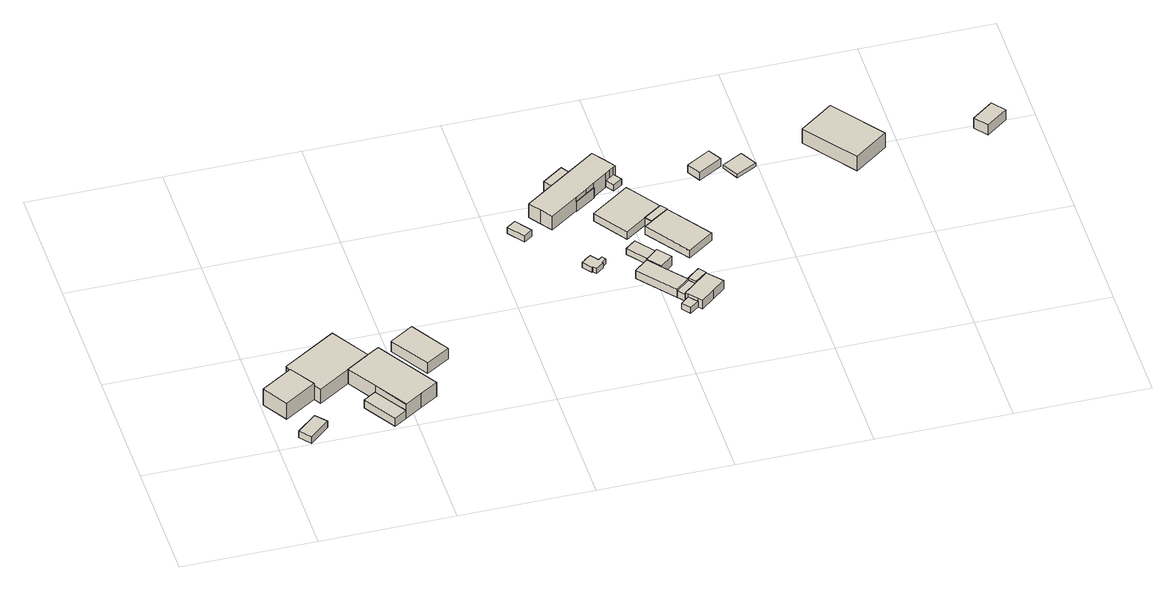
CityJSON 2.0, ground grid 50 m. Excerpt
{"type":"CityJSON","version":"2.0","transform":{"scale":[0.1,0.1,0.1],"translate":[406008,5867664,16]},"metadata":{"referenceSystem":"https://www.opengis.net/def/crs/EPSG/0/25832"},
"CityObjects":{
"building1":{"type":"Building","attributes":{"Gemeindeschluessel":"03454006","AbsoluteHoehe":"16.952","MittlereTraufHoehe":"20.003","Firsthoehe":"20.003","function":"31001_2000","roofType":"1000","measuredHeight":3.05},"address":[{"country":"Germany","locality":"Breddenberg"}],"geometry":[{"type":"MultiSurface","lod":"1","boundaries":[[[0,1,2,3]],[[4,5,6,7]],[[4,7,3,2]],[[5,4,2,1]],[[6,5,1,0]],[[7,6,0,3]]]}]},
"building2":{"type":"Building","attributes":{"Gemeindeschluessel":"03454006","AbsoluteHoehe":"16.894","MittlereTraufHoehe":"21.85","Firsthoehe":"26.541","function":"31001_1000","roofType":"3100","measuredHeight":9.65},"address":[{"country":"Germany","locality":"Breddenberg","thoroughfareNumber":"47","thoroughfareName":"Hauptstraße"}],"geometry":[{"type":"MultiSurface","lod":"1","boundaries":[[[8,9,10,11]],[[12,13,14,15]],[[12,15,11,10]],[[13,12,10,9]],[[14,13,9,8]],[[15,14,8,11]]]}]},
"building3":{"type":"Building","attributes":{"Gemeindeschluessel":"03454006","AbsoluteHoehe":"16.946","MittlereTraufHoehe":"22.234","Firsthoehe":"26.884","function":"31001_2000","roofType":"3100","measuredHeight":9.94},"address":[{"country":"Germany","locality":"Breddenberg"}],"children":["building3-1","building3-2"],"geometry":[{"type":"MultiSurface","lod":"1","boundaries":[[[16,17,18,19,20,21,22,23,24,25]],[[26,27,28,29,30,31,32,33,34,35]],[[26,35,25,24]],[[23,36,37,24]],[[22,38,36,23]],[[21,39,38,22]],[[30,29,21,20]],[[31,30,20,19]],[[32,31,19,18]],[[33,32,18,17]],[[34,33,17,16]],[[25,40,41,42]],[[36,27,26,37]],[[38,28,27,36]],[[29,28,38,39]],[[40,35,43,41]]]}]},
"building3-1":{"type":"BuildingPart","attributes":{"AbsoluteHoehe":"16.946","MittlereTraufHoehe":"20.534","Firsthoehe":"21.033","roofType":"2100","measuredHeight":4.09},"parents":["building3"],"geometry":[{"type":"MultiSurface","lod":"1","boundaries":[[[44,45,40,46]],[[35,34,47,48]],[[35,48,46,40]],[[47,43,41,44]],[[48,47,44,46]],[[34,35,40,45]]]}]},
"building3-2":{"type":"BuildingPart","attributes":{"BezugspunktDach":"2200","AbsoluteHoehe":"16.946","MittlereTraufHoehe":"23.276","Firsthoehe":"23.276","measuredHeight":6.33},"parents":["building3"],"geometry":[{"type":"MultiSurface","lod":"1","boundaries":[[[49,50,51,37,36,39,52,53,54]],[[55,30,29,27,26,56,15,14,57]],[[55,57,54,53]],[[30,55,53,52]],[[29,30,52,39]],[[56,26,37,51]],[[15,56,51,50]],[[14,15,50,49]],[[57,14,49,54]],[[36,27,28,38]],[[38,28,29,39]],[[26,27,36,37]]]}]},
"building4":{"type":"Building","attributes":{"Gemeindeschluessel":"03454006","AbsoluteHoehe":"16.829","MittlereTraufHoehe":"20.062","Firsthoehe":"23.099","function":"31001_2720","roofType":"3100","measuredHeight":6.27},"address":[{"country":"Germany","locality":"Breddenberg"}],"geometry":[{"type":"MultiSurface","lod":"1","boundaries":[[[58,59,60,61]],[[62,63,64,65]],[[62,65,61,60]],[[63,62,60,59]],[[64,63,59,58]],[[65,64,58,61]]]}]},
"building5":{"type":"Building","attributes":{"Gemeindeschluessel":"03454006","AbsoluteHoehe":"16.908","MittlereTraufHoehe":"19.652","Firsthoehe":"19.652","function":"31001_2000","roofType":"1000","measuredHeight":2.75},"address":[{"country":"Germany","locality":"Breddenberg"}],"geometry":[{"type":"MultiSurface","lod":"1","boundaries":[[[66,67,68,69]],[[70,71,72,73]],[[70,73,69,68]],[[71,70,68,67]],[[72,71,67,66]],[[73,72,66,69]]]}]},
"building6":{"type":"Building","attributes":{"Gemeindeschluessel":"03454006","AbsoluteHoehe":"17.217","MittlereTraufHoehe":"19.475","Firsthoehe":"19.475","function":"31001_2000","roofType":"1000","measuredHeight":2.26},"address":[{"country":"Germany","locality":"Breddenberg"}],"geometry":[{"type":"MultiSurface","lod":"1","boundaries":[[[74,75,76,77,78,79,80,81,82,83,84,85,86,87]],[[88,89,90,91,92,93,94,95,96,97,98,99,100,101]],[[88,101,87,86]],[[89,88,86,85]],[[90,89,85,84]],[[91,90,84,83]],[[92,91,83,82]],[[93,92,82,81]],[[94,93,81,80]],[[95,94,80,79]],[[96,95,79,78]],[[97,96,78,77]],[[98,97,77,76]],[[99,98,76,75]],[[100,99,75,74]],[[101,100,74,87]]]}]},
"building7":{"type":"Building","attributes":{"Gemeindeschluessel":"03454006","AbsoluteHoehe":"17.063","MittlereTraufHoehe":"22.028","Firsthoehe":"25.106","function":"31001_1000","roofType":"3100","measuredHeight":8.04},"address":[{"country":"Germany","locality":"Breddenberg","thoroughfareNumber":"43","thoroughfareName":"Hauptstraße"}],"children":["building7-1","building7-2","building7-3"],"geometry":[{"type":"MultiSurface","lod":"1","boundaries":[[[102,103,104,105,106,107,108,109,110,111,112,113,114,115,116,117,118]],[[119,120,121,122,123,124,125,126,127,128,129,130,131,132,133,134,135]],[[119,135,118,117]],[[120,119,117,116]],[[121,120,116,115]],[[114,136,137,115]],[[113,138,136,114]],[[124,123,113,112]],[[125,124,112,111]],[[126,125,111,110]],[[127,126,110,109]],[[108,139,140,109]],[[129,128,108,107]],[[106,141,142,107]],[[131,130,106,105]],[[132,131,105,104]],[[133,132,104,103]],[[134,133,103,102]],[[135,134,102,118]],[[136,122,121,137]],[[138,123,122,136]],[[139,128,127,140]],[[141,130,129,142]]]}]},
"building7-1":{"type":"BuildingPart","attributes":{"AbsoluteHoehe":"17.063","MittlereTraufHoehe":"21.686","Firsthoehe":"21.686","roofType":"1000","measuredHeight":4.62},"parents":["building7"],"geometry":[{"type":"MultiSurface","lod":"1","boundaries":[[[142,141,143,144]],[[145,130,129,146]],[[145,146,144,143]],[[130,145,143,141]],[[146,129,142,144]],[[129,130,141,142]]]}]},
"building7-2":{"type":"BuildingPart","attributes":{"BezugspunktDach":"2200","AbsoluteHoehe":"17.063","MittlereTraufHoehe":"21.555","Firsthoehe":"21.555","measuredHeight":4.49},"parents":["building7"],"geometry":[{"type":"MultiSurface","lod":"1","boundaries":[[[147,148,137,136,138]],[[122,121,149,150,123]],[[149,121,137,148]],[[150,149,148,147]],[[123,150,147,138]],[[122,123,138,136]],[[121,122,136,137]]]}]},
"building7-3":{"type":"BuildingPart","attributes":{"AbsoluteHoehe":"17.063","MittlereTraufHoehe":"23.018","Firsthoehe":"24.172","roofType":"2100","measuredHeight":7.11},"parents":["building7"],"geometry":[{"type":"MultiSurface","lod":"1","boundaries":[[[139,151,152,140]],[[153,154,128,127]],[[153,127,140,152]],[[154,153,152,151]],[[128,154,151,139]],[[127,128,139,140]]]}]},
"building8":{"type":"Building","attributes":{"Gemeindeschluessel":"03454006","AbsoluteHoehe":"16.932","MittlereTraufHoehe":"20.756","Firsthoehe":"21.431","function":"31001_2000","roofType":"2100","measuredHeight":4.5},"address":[{"country":"Germany","locality":"Breddenberg"}],"children":["building8-1"],"geometry":[{"type":"MultiSurface","lod":"1","boundaries":[[[155,156,157,158,159]],[[160,161,162,163,164]],[[160,164,159,158]],[[162,161,157,156]],[[163,162,156,155]],[[164,163,155,159]],[[161,160,158,157]]]}]},
"building8-1":{"type":"BuildingPart","attributes":{"AbsoluteHoehe":"16.932","MittlereTraufHoehe":"21.094","Firsthoehe":"21.094","roofType":"1000","measuredHeight":4.16},"parents":["building8"],"geometry":[{"type":"MultiSurface","lod":"1","boundaries":[[[165,166,167,168,169]],[[170,171,172,161,160]],[[170,160,169,168]],[[171,170,168,167]],[[172,171,167,166]],[[161,172,166,165]],[[169,158,157,165]],[[158,160,161,157]]]}]},
"building9":{"type":"Building","attributes":{"Gemeindeschluessel":"03454006","AbsoluteHoehe":"16.875","MittlereTraufHoehe":"19.494","Firsthoehe":"19.494","function":"31001_2000","roofType":"1000","measuredHeight":2.62},"address":[{"country":"Germany","locality":"Breddenberg"}],"geometry":[{"type":"MultiSurface","lod":"1","boundaries":[[[173,174,175,176]],[[177,178,179,180]],[[177,180,176,175]],[[178,177,175,174]],[[179,178,174,173]],[[180,179,173,176]]]}]},
"building10":{"type":"Building","attributes":{"Gemeindeschluessel":"03454006","AbsoluteHoehe":"16.938","MittlereTraufHoehe":"19.516","Firsthoehe":"20.073","function":"31001_2000","roofType":"2100","measuredHeight":3.13},"address":[{"country":"Germany","locality":"Breddenberg"}],"geometry":[{"type":"MultiSurface","lod":"1","boundaries":[[[181,182,183,184]],[[185,186,187,188]],[[185,188,184,183]],[[186,185,183,182]],[[187,186,182,181]],[[188,187,181,184]]]}]},
"building11":{"type":"Building","attributes":{"Gemeindeschluessel":"03454006","AbsoluteHoehe":"17.021","MittlereTraufHoehe":"20.549","Firsthoehe":"21.5","function":"31001_2000","roofType":"3100","measuredHeight":4.48},"address":[{"country":"Germany","locality":"Breddenberg"}],"children":["building11-1"],"geometry":[{"type":"MultiSurface","lod":"1","boundaries":[[[189,190,191,192,193,194,195,196,197]],[[198,199,200,201,202,203,204,205,206]],[[198,206,197,196]],[[199,198,196,195]],[[200,199,195,194]],[[201,200,194,193]],[[192,207,208,193]],[[191,209,207,192]],[[204,203,191,190]],[[205,204,190,189]],[[206,205,189,197]],[[207,202,201,208]],[[203,202,207,209]]]}]},
"building11-1":{"type":"BuildingPart","attributes":{"AbsoluteHoehe":"17.021","MittlereTraufHoehe":"20.084","Firsthoehe":"20.084","roofType":"1000","measuredHeight":3.06},"parents":["building11"],"geometry":[{"type":"MultiSurface","lod":"1","boundaries":[[[208,209,210,211]],[[212,203,201,213]],[[212,213,211,210]],[[203,212,210,209]],[[213,201,208,211]],[[208,201,202,207]],[[207,202,203,209]]]}]},
"building12":{"type":"Building","attributes":{"Gemeindeschluessel":"03454006","AbsoluteHoehe":"17.112","MittlereTraufHoehe":"21.075","Firsthoehe":"21.075","function":"31001_2000","roofType":"1000","measuredHeight":3.96},"address":[{"country":"Germany","locality":"Breddenberg"}],"geometry":[{"type":"MultiSurface","lod":"1","boundaries":[[[214,215,216,217]],[[218,219,220,221]],[[218,221,217,216]],[[219,218,216,215]],[[220,219,215,214]],[[221,220,214,217]]]}]},
"building13":{"type":"Building","attributes":{"Gemeindeschluessel":"03454006","BezugspunktDach":"4000","AbsoluteHoehe":"17.204","MittlereTraufHoehe":"20.704","Firsthoehe":"20.704","function":"31001_2000","measuredHeight":3.5},"address":[{"country":"Germany","locality":"Breddenberg"}],"children":["building13-1","building13-2"],"geometry":[{"type":"MultiSurface","lod":"1","boundaries":[[[222,223,224,225]],[[226,227,228,223]],[[229,230,231,228]],[[232,233,234,235]],[[236,237,238,233]],[[239,240,241,236]],[[232,235,225,224]],[[233,232,224,223]],[[222,234,238,226]],[[235,234,222,225]],[[236,233,223,228]],[[227,242,243,228]],[[238,237,227,226]],[[233,238,226,223]],[[239,236,228,231]],[[240,239,231,230]],[[241,240,230,229]],[[227,237,241,229]],[[242,237,236,243]],[[228,236,237,227]]]}]},
"building13-1":{"type":"BuildingPart","attributes":{"AbsoluteHoehe":"17.204","MittlereTraufHoehe":"20.467","Firsthoehe":"20.467","roofType":"1000","measuredHeight":3.26},"parents":["building13"],"geometry":[{"type":"MultiSurface","lod":"1","boundaries":[[[244,245,246,243]],[[239,240,241,236]],[[239,236,243,246]],[[240,239,246,245]],[[241,240,245,244]],[[242,237,241,244]],[[243,236,237,242]]]}]},
"building13-2":{"type":"BuildingPart","attributes":{"AbsoluteHoehe":"17.204","MittlereTraufHoehe":"20.438","Firsthoehe":"21.282","roofType":"3100","measuredHeight":4.08},"parents":["building13"],"geometry":[{"type":"MultiSurface","lod":"1","boundaries":[[[247,248,249,250]],[[236,237,238,233]],[[236,233,250,249]],[[248,227,228,249]],[[238,237,248,247]],[[250,223,226,247]],[[227,237,236,228]],[[223,233,238,226]]]}]},
"building14":{"type":"Building","attributes":{"Gemeindeschluessel":"03454006","AbsoluteHoehe":"17.439","MittlereTraufHoehe":"20.225","Firsthoehe":"20.225","function":"51009_1610","roofType":"1000","measuredHeight":2.79},"address":[{"country":"Germany","locality":"Breddenberg"}],"geometry":[{"type":"MultiSurface","lod":"1","boundaries":[[[251,252,253,254,255]],[[256,257,258,259,260]],[[256,260,255,254]],[[257,256,254,253]],[[258,257,253,252]],[[259,258,252,251]],[[260,259,251,255]]]}]},
"building15":{"type":"Building","attributes":{"Gemeindeschluessel":"03454006","AbsoluteHoehe":"17.361","MittlereTraufHoehe":"19.401","Firsthoehe":"22.306","function":"31001_2720","roofType":"3100","measuredHeight":4.94},"address":[{"country":"Germany","locality":"Breddenberg"}],"geometry":[{"type":"MultiSurface","lod":"1","boundaries":[[[261,262,263,264]],[[265,266,267,268]],[[265,268,264,263]],[[266,265,263,262]],[[267,266,262,261]],[[268,267,261,264]]]}]},
"building16":{"type":"Building","attributes":{"Gemeindeschluessel":"03454006","AbsoluteHoehe":"17.318","MittlereTraufHoehe":"17.411","Firsthoehe":"20.218","function":"51009_1610","roofType":"3100","measuredHeight":2.9},"address":[{"country":"Germany","locality":"Breddenberg"}],"geometry":[{"type":"MultiSurface","lod":"1","boundaries":[[[269,270,271,272]],[[273,274,275,276]],[[273,276,272,271]],[[274,273,271,270]],[[275,274,270,269]],[[276,275,269,272]]]}]},
"building17":{"type":"Building","attributes":{"Gemeindeschluessel":"03454006","AbsoluteHoehe":"17.301","MittlereTraufHoehe":"20.34","Firsthoehe":"27.533","function":"31001_2720","roofType":"3100","measuredHeight":10.23},"address":[{"country":"Germany","locality":"Breddenberg"}],"geometry":[{"type":"MultiSurface","lod":"1","boundaries":[[[277,278,279,280]],[[281,282,283,284]],[[281,284,280,279]],[[282,281,279,278]],[[283,282,278,277]],[[284,283,277,280]]]}]},
"building18":{"type":"Building","attributes":{"Gemeindeschluessel":"03454006","AbsoluteHoehe":"17.003","MittlereTraufHoehe":"20.781","Firsthoehe":"22.675","function":"31001_2000","roofType":"3100","measuredHeight":5.67},"address":[{"country":"Germany","locality":"Breddenberg"}],"geometry":[{"type":"MultiSurface","lod":"1","boundaries":[[[285,286,287,288]],[[289,290,291,292]],[[289,292,288,287]],[[290,289,287,286]],[[291,290,286,285]],[[292,291,285,288]]]}]}
},
"vertices":[
[82,44,40],[117,3,40],[192,68,40],[157,108,40],[192,68,10],[117,3,10],[82,44,10],[157,108,10],
[129,320,82],[10,245,82],[69,150,82],[188,225,82],[69,150,9],[10,245,9],[129,320,9],[188,225,9],
[468,42,74],[534,84,74],[600,125,74],[455,357,74],[412,331,74],[413,331,74],[389,316,74],[323,274,74],[324,274,74],[391,166,74],[324,274,9],[323,274,9],[389,316,9],[413,331,9],[412,331,9],[455,357,9],[600,125,9],[534,84,9],[468,42,9],[391,166,9],[323,274,73],[324,274,73],[389,316,73],[413,331,73],[391,166,45],[468,43,45],[468,43,74],[468,43,9],
[420,13,45],[468,42,45],[343,136,45],[420,13,9],[343,136,9],
[129,320,73],[188,225,73],[204,199,73],[412,331,73],[323,474,73],[122,349,73],[323,474,9],[204,199,9],[122,349,9],
[513,397,56],[604,251,56],[693,307,56],[602,453,56],[693,307,8],[604,251,8],[513,397,8],[602,453,8],
[1069,888,37],[1115,828,37],[1146,851,37],[1102,912,37],[1146,851,9],[1115,828,9],[1069,888,9],[1102,912,9],
[1269,642,35],[1295,608,35],[1298,610,35],[1308,597,35],[1339,619,35],[1336,623,35],[1353,637,35],[1342,652,35],[1327,640,35],[1325,642,35],[1326,642,35],[1305,670,35],[1281,652,35],[1282,652,35],[1281,652,12],[1305,670,12],[1326,642,12],[1325,642,12],[1327,640,12],[1342,652,12],[1353,637,12],[1336,623,12],[1339,619,12],[1308,597,12],[1298,610,12],[1295,608,12],[1269,642,12],[1282,652,12],
[1496,1053,74],[1505,1059,74],[1475,1102,74],[1445,1144,74],[1411,1121,74],[1377,1097,74],[1346,1075,74],[1268,1021,74],[1163,947,74],[1193,904,74],[1223,861,74],[1329,935,74],[1374,967,74],[1406,989,74],[1406,990,74],[1462,1029,74],[1478,1041,74],[1462,1029,11],[1406,990,11],[1406,989,11],[1374,967,11],[1329,935,11],[1223,861,11],[1193,904,11],[1163,947,11],[1268,1021,11],[1346,1075,11],[1377,1097,11],[1411,1121,11],[1445,1144,11],[1475,1102,11],[1505,1059,11],[1496,1053,11],[1478,1041,11],[1374,967,56],[1406,989,56],[1329,935,56],[1346,1075,67],[1268,1021,67],[1411,1121,57],[1377,1097,57],
[1405,1129,57],[1371,1105,57],[1405,1129,11],[1371,1105,11],
[1331,932,56],[1408,986,56],[1408,986,11],[1331,932,11],
[1324,1108,67],[1246,1053,67],[1246,1053,11],[1324,1108,11],
[1544,404,46],[1596,446,46],[1524,533,46],[1485,582,46],[1433,540,46],[1485,582,9],[1524,533,9],[1596,446,9],[1544,404,9],[1433,540,9],
[1524,533,51],[1572,572,51],[1532,621,51],[1498,592,51],[1485,582,51],[1498,592,9],[1532,621,9],[1572,572,9],
[1542,341,35],[1566,311,35],[1600,335,35],[1573,368,35],[1600,335,9],[1566,311,9],[1542,341,9],[1573,368,9],
[1495,595,35],[1535,626,35],[1475,703,35],[1436,671,35],[1475,703,9],[1535,626,9],[1495,595,9],[1436,671,9],
[1711,403,48],[1664,458,48],[1617,420,48],[1615,418,48],[1566,377,48],[1573,368,48],[1600,335,48],[1612,321,48],[1662,362,48],[1612,321,10],[1600,335,10],[1573,368,10],[1566,377,10],[1615,418,10],[1617,420,10],[1664,458,10],[1711,403,10],[1662,362,10],[1615,418,41],[1566,377,41],[1617,420,41],
[1596,446,41],[1544,404,41],[1596,446,10],[1544,404,10],
[1596,446,51],[1617,420,51],[1664,458,51],[1643,485,51],[1664,458,11],[1617,420,11],[1596,446,11],[1643,485,11],
[1459,742,47],[1607,844,47],[1519,969,47],[1374,868,47],[1537,796,47],[1555,772,47],[1624,820,47],[1526,752,47],[1641,590,47],[1739,657,47],[1519,969,12],[1607,844,12],[1459,742,12],[1374,868,12],[1624,820,12],[1555,772,12],[1537,796,12],[1739,657,12],[1641,590,12],[1526,752,12],[1555,772,45],[1624,820,45],
[1526,752,45],[1641,590,45],[1739,657,45],
[1537,796,49],[1555,772,49],[1624,820,49],[1607,844,49],
[1462,1029,42],[1483,999,42],[1517,1022,42],[1496,1053,42],[1478,1041,42],[1496,1053,14],[1517,1022,14],[1483,999,14],[1462,1029,14],[1478,1041,14],
[1845,1076,49],[1756,1024,49],[1785,973,49],[1874,1025,49],[1785,973,14],[1756,1024,14],[1845,1076,14],[1874,1025,14],
[1957,1056,28],[1880,1014,28],[1914,951,28],[1991,993,28],[1914,951,13],[1880,1014,13],[1957,1056,13],[1991,993,13],
[2180,1067,79],[2324,874,79],[2450,968,79],[2307,1160,79],[2450,968,13],[2324,874,13],[2180,1067,13],[2307,1160,13],
[2854,1046,57],[2774,986,57],[2812,937,57],[2892,998,57],[2812,937,10],[2774,986,10],[2854,1046,10],[2892,998,10]
]}
